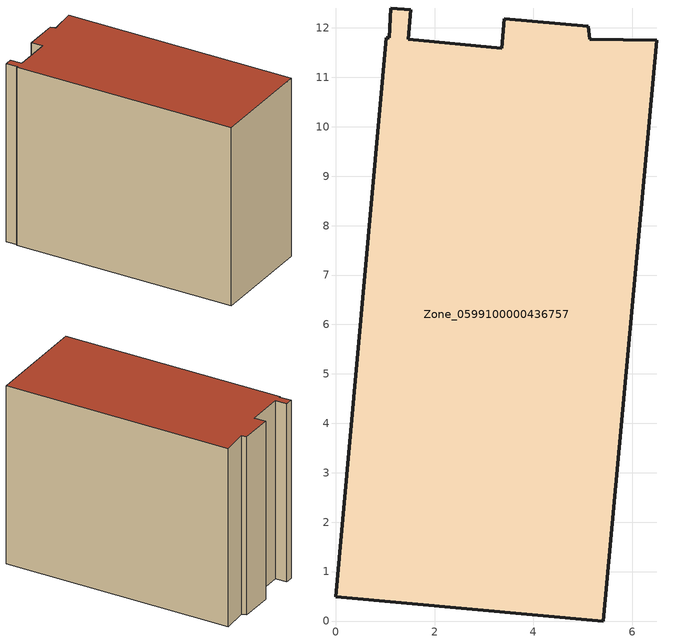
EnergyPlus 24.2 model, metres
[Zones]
Zone_0599100000436757
 floor ground (C_G): 6.5,11.75 5.41,0 0,0.49 1.02,11.8 1.08,11.8 1.12,12.4 1.52,12.37 1.47,11.77 3.36,11.59 3.41,12.19 5.11,12.04 5.14,11.77 z0
 wall outside (C_F): 3.36,11.59 1.47,11.77 1.52,12.37 1.12,12.4 1.08,11.8 1.02,11.8 0,0.49 5.41,0 6.5,11.75 5.14,11.77 5.11,12.04 3.41,12.19 3.36,11.59 z0:9.33
 roof outside (C_R): 1.52,12.37 1.12,12.4 1.08,11.8 1.02,11.8 0,0.49 5.41,0 6.5,11.75 5.14,11.77 5.11,12.04 3.41,12.19 3.36,11.59 1.47,11.77 z9.33
[BUILDING]
Pand.0599100000436757: North Axis=0; Terrain=City; Loads Convergence Tolerance Value=0.04; Temperature Convergence Tolerance Value=0.4; Solar Distribution=FullExterior; Maximum Number of Warmup Days=25; Minimum Number of Warmup Days=1
[Site:Location]
Rotterdam.The.Hague.AP_ZH_NLD Design_Conditions: Latitude=51.96; Longitude=4.45; Time Zone=1; Elevation=-4.5
[SITE:GROUNDTEMPERATURE:BUILDINGSURFACE]
18, 18, 18, 18, 18, 18, 18, 18, 18, 18, 18, 18
[MATERIAL] Thermal Absorptance=0.9; Solar Absorptance=0.7; Visible Absorptance=0.7
Name | Roughness | Thickness | Conductivity | Density | Specific Heat
G.TI.2006-2014 | MediumSmooth | 0.15 | 0.06 | 540 | 1210
F.TI.2006-2014 | Rough | 0.3 | 0.12 | 1920 | 840
R.TI.2006-2014 | MediumRough | 0.2 | 0.08 | 1500 | 1000
[CONSTRUCTION]
C_G: G.TI.2006-2014
C_F: F.TI.2006-2014
C_R: R.TI.2006-2014
[ZONE]
Zone_0599100000436757: Type=1; Multiplier=1; Ceiling Height=Autocalculate; Volume=Autocalculate; Floor Area=autocalculate; Part of Total Floor Area=Yes
[ZONEINFILTRATION:DESIGNFLOWRATE]
Infil_Zone_0599100000436757: Zone or ZoneList or Space or SpaceList=Zone_0599100000436757; Schedule=AlwaysOn; Design Flow Rate Calculation Method=Flow/Area; Flow Rate per Floor Area=0.0015; Constant Term Coefficient=1; Temperature Term Coefficient=0; Velocity Term Coefficient=0; Velocity Squared Term Coefficient=0
[HVACTEMPLATE:ZONE:IDEALLOADSAIRSYSTEM]
Zone_0599100000436757: Maximum Heating Supply Air Temperature=50; Minimum Cooling Supply Air Temperature=13; Maximum Heating Supply Air Humidity Ratio=0.0156; Minimum Cooling Supply Air Humidity Ratio=0.0077; Heating Limit=NoLimit; Cooling Limit=NoLimit; Dehumidification Control Type=ConstantSensibleHeatRatio; Cooling Sensible Heat Ratio=0.7; Dehumidification Setpoint=60; Humidification Control Type=None; Humidification Setpoint=30; Outdoor Air Method=None; Outdoor Air Flow Rate per Person=0.00944; Outdoor Air Flow Rate per Zone Floor Area=0; Outdoor Air Flow Rate per Zone=0; Demand Controlled Ventilation Type=None; Outdoor Air Economizer Type=NoEconomizer; Heat Recovery Type=None; Sensible Heat Recovery Effectiveness=0.7; Latent Heat Recovery Effectiveness=0.65
[ZONECONTROL:THERMOSTAT]
ThermostatControl_Zone_0599100000436757: Zone or ZoneList=Zone_0599100000436757; Control Type Schedule=DualSetpointControlType; Control 1=Thermostat_Zone_0599100000436757; Temperature Difference Between Cutout And Setpoint=0
[THERMOSTATSETPOINT:DUALSETPOINT]
Thermostat_Zone_0599100000436757: Heating Setpoint Temperature Schedule=HeatingSetpoint_Zone_0599100000436757; Cooling Setpoint Temperature Schedule=CoolingSetpoint_Zone_0599100000436757
[SCHEDULE:COMPACT]
HeatingSetpoint_Zone_0599100000436757: Through: 12/31, For: AllDays, Until: 24:00, 21
CoolingSetpoint_Zone_0599100000436757: Through: 12/31, For: AllDays, Until: 24:00, 24
DualSetpointControlType: Through: 12/31, For: AllDays, Until: 24:00, 4
AlwaysOn: Through: 12/31, For: AllDays, Until: 24:00, 1
